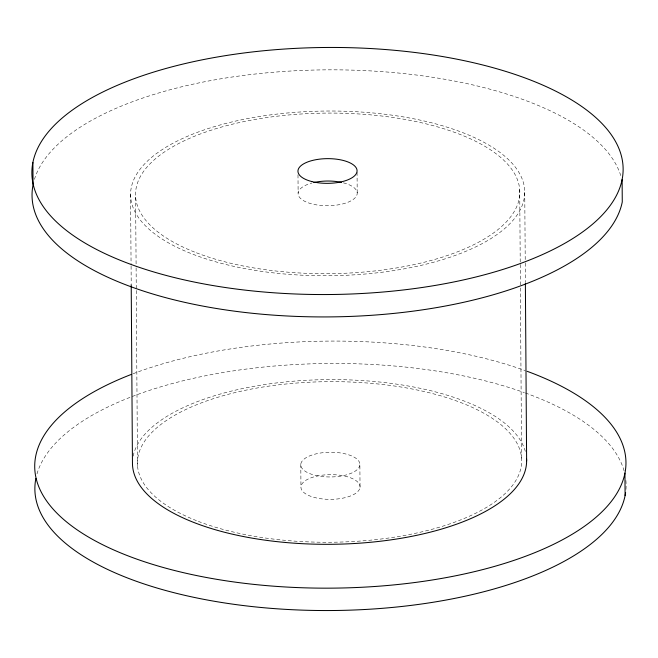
<?xml version="1.0" encoding="UTF-8"?>
<svg xmlns="http://www.w3.org/2000/svg" width="658" height="658" viewBox="0 0 658 658"><rect width="100%" height="100%" fill="white"/><g stroke="black" fill="none" stroke-linecap="round" stroke-linejoin="round"><path stroke-width="0.49" stroke-dasharray="3.29 2.47" d="M524.747 192.391A197.087 82.357 -0.4 0 1 228.828 265.207A197.087 82.357 -0.4 0 1 229.42 122.552A197.087 82.357 -0.4 0 1 524.747 192.391L525.232 262.098M525.24 263.118L525.38 282.595M519.713 189.57L520.388 286.954M520.396 287.974L521.588 458.141M359.877 464.91A29.561 12.354 -0.4 0 1 314.614 475.166A29.561 12.354 -0.4 0 1 316.514 453.773A29.561 12.354 -0.4 0 1 359.877 464.91L360.033 487.29A29.561 12.354 -0.4 0 1 314.771 497.555A29.561 12.354 -0.4 0 1 316.671 476.162A29.561 12.354 -0.4 0 1 360.033 487.29M357.055 172.306L357.204 193.674M300.796 464.326L300.953 486.706M297.992 174.781L298.123 193.09M135.614 197.194L136.107 266.901M136.107 267.929L136.264 289.454M136.272 290.482L137.489 465.774M130.58 194.373L131.074 265.108M131.082 266.136L131.205 283.557M34.438 179.354A295.631 123.531 -0.4 0 1 328.498 69.838A295.631 123.531 -0.4 0 1 621.094 176.673M343.386 182.834A29.561 12.354 -0.4 0 1 350.072 201.307A29.561 12.354 -0.4 0 1 305.254 201.57A29.561 12.354 -0.4 0 1 311.941 183.014M36.996 473.892A295.631 123.531 -0.4 0 1 224.246 372.329A295.631 123.531 -0.4 0 1 524.418 392.645M525.397 392.99A295.631 123.531 -0.4 0 1 624.212 471.293M625.881 480.389A295.631 123.531 -0.4 0 1 625.947 489.511M133.13 373.719A295.631 123.531 -0.4 0 1 525.24 370.61M133.163 456.117A197.087 82.357 -0.4 0 1 327.519 379.617A197.087 82.357 -0.4 0 1 525.528 452.178M196.446 252.795A192.161 80.301 -0.4 0 0 514.844 210.461A192.161 80.301 -0.4 0 0 271.705 116.885A192.161 80.301 -0.4 0 0 196.446 252.795M198.321 521.375A192.161 80.301 -0.4 0 0 516.719 479.032A192.161 80.301 -0.4 0 0 273.58 385.465A192.161 80.301 -0.4 0 0 198.321 521.375"/><path stroke-width="0.99" d="M624.944 473.16L625.1 495.54M622.114 179.535A295.631 123.531 -0.4 0 1 158.989 273.473A295.631 123.531 -0.4 0 1 201.414 59.993A295.631 123.531 -0.4 0 1 622.114 179.535L622.271 201.916A295.631 123.531 -0.4 0 1 303.174 316.638A295.631 123.531 -0.4 0 1 33.056 184.84L32.9 162.46M525.38 283.623L526.622 460.962M131.213 284.585L132.455 462.952A197.087 82.357 -0.4 0 0 331.525 544.298A197.087 82.357 -0.4 0 0 526.573 459.021M313.85 182.537A29.561 12.354 -0.4 0 1 341.477 182.381M625.61 492.538A295.631 123.531 -0.4 0 1 309.589 610.344A295.631 123.531 -0.4 0 1 35.886 478.465M527.181 371.318A295.631 123.531 -0.4 0 1 544.034 548.747A295.631 123.531 -0.4 0 1 118.884 552.169A295.631 123.531 -0.4 0 1 131.09 374.509M311.785 181.55A29.561 12.354 -0.4 0 0 357.047 171.294A29.561 12.354 -0.4 0 0 313.693 160.157A29.561 12.354 -0.4 0 0 311.785 181.55"/></g></svg>
